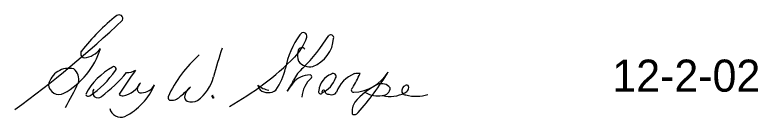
# Model space of a CAD drawing. Extents: x 1000 to 1384, y 1000 to 1502.
# Drawn here: x 1181.547 to 1185.021, y 1051.17 to 1051.648 of the extents above; entities that cross this region are included whole.
import ezdxf

# ---------------------------------------------------------------- set-up
doc = ezdxf.new("R2010")
doc.units = 0
doc.layers.add('12-2-02', color=7, linetype='Continuous')
doc.layers.add('Gary W Sharp', color=7, linetype='Continuous')

msp = doc.modelspace()

# ---------------------------------------------------------------- linework, layer by layer
at = {"layer": 'Gary W Sharp'}
msp.add_lwpolyline([(1182.472, 1051.2668), (1182.4739, 1051.2668), (1182.4739, 1051.2648), (1182.4759, 1051.2648), (1182.4759, 1051.2629), (1182.4759, 1051.2609), (1182.4759, 1051.2589), (1182.4739, 1051.2589), (1182.472, 1051.2589), (1182.472, 1051.2609), (1182.472, 1051.2629), (1182.47, 1051.2648), (1182.47, 1051.2668), (1182.47, 1051.2688), (1182.47, 1051.2707), (1182.472, 1051.2707), (1182.472, 1051.2727), (1182.4739, 1051.2727)], dxfattribs=at)
for centre, radius, start, end in [((1182.6043, 1050.9037), 0.9417, 128.0872, 142.3135), ((1182.0341, 1051.6304), 0.0181, 338.6893, 126.2029), ((1178.5364, 1055.3389), 5.1141, 306.0703, 313.4104), ((1183.1775, 1051.3334), 0.3709, 143.3655, 169.8555), ((1182.6682, 1051.629), 0.2585, 316.3304, 340.6812), ((1182.8957, 1051.5482), 0.0171, 344.018, 157.5066), ((1182.2454, 1052.0385), 0.9101, 315.4312, 327.636), ((1182.8856, 1051.5496), 0.1521, 290.9045, 355.8677), ((1183.0236, 1051.5413), 0.0139, 349.0105, 133.3471), ((1181.6049, 1051.5965), 0.3583, 298.6163, 342.9218), ((1181.8756, 1051.4672), 0.0206, 143.5262, 256.4258), ((1181.8615, 1051.5522), 0.1054, 275.042, 324.6687), ((1185.6409, 1050.4991), 3.2793, 162.3643, 164.8087), ((1182.9417, 1051.4586), 0.0739, 162.2404, 201.7537), ((1182.8892, 1051.4765), 0.0184, 40.4584, 165.289), ((1182.7967, 1051.0202), 0.5867, 131.3151, 155.3314), ((1181.8242, 1052.4955), 1.4679, 299.6488, 314.6127), ((1182.1445, 1051.1407), 0.2983, 118.0459, 152.7181), ((1182.0108, 1051.3964), 0.01, 309.1313, 131.0415), ((1182.5011, 1051.4751), 0.3206, 326.1905, 346.2144), ((1183.0059, 1051.2695), 0.172, 130.6916, 154.8587), ((1182.9248, 1051.4708), 0.065, 217.3842, 283.3557), ((1181.7998, 1051.3007), 0.0977, 75.8565, 167.5427), ((1181.7819, 1051.3468), 0.0641, 346.71, 49.3411), ((1181.6658, 1051.6232), 0.4225, 303.3133, 326.309), ((1181.5297, 1051.8271), 0.7016, 307.0445, 320.2964), ((1184.5203, 1049.6741), 2.9577, 144.5332, 147.1748), ((1182.0744, 1051.4441), 0.0653, 265.6787, 304.4731), ((1182.9239, 1051.2718), 0.0955, 88.2514, 143.3742), ((1182.9266, 1051.3586), 0.00861, 327.3031, 88.2952), ((1183.0566, 1051.287), 0.089, 109.2348, 175.7647), ((1183.0358, 1051.3612), 0.0131, 321.4994, 130.9127), ((1183.1882, 1051.2374), 0.1463, 111.5884, 160.0213), ((1182.4283, 1051.7179), 0.8093, 329.418, 334.8692), ((1183.123, 1051.4836), 0.1972, 272.4048, 328.7196), ((1183.1559, 1051.0948), 0.2794, 88.9579, 94.413), ((1182.2918, 1051.974), 1.1622, 317.711, 329.3352), ((1180.7986, 1051.8006), 1.1458, 329.3019, 335.8648), ((1182.0317, 1051.3826), 0.1149, 281.2507, 333.2125), ((1182.1723, 1051.294), 0.053, 135.9449, 174.813), ((1182.2788, 1051.4115), 0.2044, 306.9395, 344.9267), ((1182.5813, 1051.468), 0.2967, 323.4908, 334.9793), ((1183.0212, 1051.2538), 0.133, 131.0843, 176.0907), ((1182.9279, 1051.3957), 0.1256, 296.6799, 340.1585), ((1181.7539, 1051.3263), 0.0498, 185.2186, 297.0451), ((1181.9362, 1051.2851), 0.0251, 138.9904, 313.5841), ((1181.9284, 1051.4373), 0.2959, 296.6849, 336.9616), ((1182.1365, 1051.3007), 0.0171, 186.3906, 277.5674), ((1182.1371, 1051.3561), 0.0723, 271.3185, 331.426), ((1181.3325, 1052.3828), 1.4907, 311.6857, 314.0304), ((1182.4148, 1051.2506), 0.0761, 127.3806, 164.6078), ((1182.7249, 1051.3264), 0.0423, 188.583, 223.1055), ((1182.7573, 1051.4098), 0.1164, 230.3773, 258.4649), ((1182.7312, 1051.3455), 0.0607, 232.1884, 306.6418), ((1182.9893, 1051.1952), 0.195, 136.7418, 150.3891), ((1182.9903, 1051.2893), 0.00779, 34.036, 225.2716), ((1183.1302, 1051.297), 0.0105, 119.6021, 275.8724), ((1183.3906, 1051.023), 0.3343, 116.3499, 139.4249), ((1183.2619, 1051.2748), 0.0517, 39.6071, 112.3084), ((1183.2656, 1051.3078), 0.036, 268.8864, 359.9071), ((1183.3736, 1051.2924), 0.0184, 153.1057, 274.9966), ((1183.3806, 1051.2952), 0.0241, 76.8647, 166.8903), ((1183.3628, 1051.3085), 0.0254, 287.5657, 23.5657), ((1181.8904, 1051.28), 0.0123, 195.442, 307.1184), ((1182.0499, 1051.2877), 0.0183, 214.3928, 283.3678), ((1182.2754, 1051.2612), 0.0124, 161.9159, 272.5324), ((1182.2777, 1051.3106), 0.0618, 268.4005, 318.3861), ((1182.3616, 1051.2649), 0.0211, 163.7184, 246.2218), ((1182.9765, 1051.2893), 0.00969, 153.3414, 323.1167), ((1183.0133, 1051.2936), 0.0166, 179.9451, 277.6576), ((1183.0276, 1051.3012), 0.0269, 243.2286, 329.012), ((1183.2428, 1051.3812), 0.1114, 239.773, 280.6996), ((1183.3021, 1051.4112), 0.1442, 255.3224, 298.291), ((1183.4237, 1051.4518), 0.1843, 254.7397, 287.0104), ((1182.3745, 1051.3015), 0.0599, 249.0232, 296.9717), ((1183.201, 1051.1968), 0.0777, 145.8106, 188.8012), ((1182.0439, 1051.2256), 0.0555, 196.0093, 288.2474), ((1183.1345, 1051.2016), 0.0196, 238.3069, 330.547)]:
    msp.add_arc(centre, radius, start, end, dxfattribs=at)

# ---------------------------------------------------------------- texts
at = {"layer": '12-2-02'}
msp.add_text('12-2-02', height=0.15, dxfattribs=at).set_placement((1184.3398, 1051.2892))

doc.saveas('drawing.dxf')
